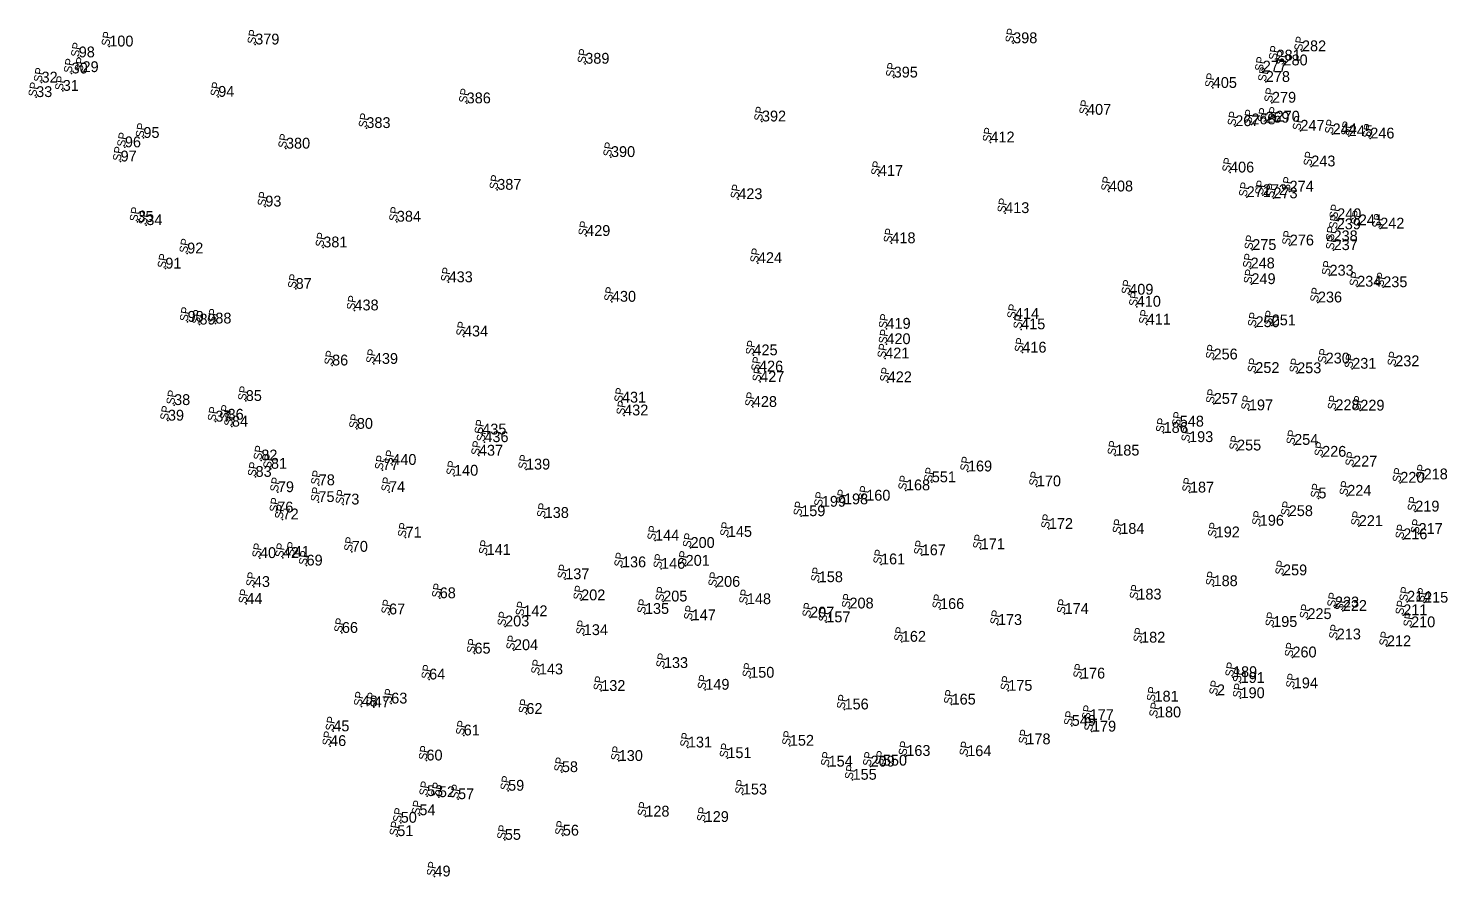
# Model space of a CAD drawing. Header units: inches. Extents: x 581926 to 582235, y 1538770 to 1539096.
# Drawn here: x 581972.5 to 582234.8, y 1538770 to 1538926.6 of the extents above; entities that cross this region are included whole.
import ezdxf

# ---------------------------------------------------------------- set-up
doc = ezdxf.new("R2010")
doc.units = ezdxf.units.IN
doc.header["$MEASUREMENT"] = 0
for name, color, linetype in [('XS_Code', 7, 'Continuous'), ('XS_Name', 7, 'Continuous'), ('XS_Point', 7, 'Continuous')]:
    doc.layers.add(name, color=color, linetype=linetype)
doc.styles.get("Standard").update_dxf_attribs({"font": 'THSarabun.ttf'})

msp = doc.modelspace()

# ---------------------------------------------------------------- linework, layer by layer
at = {"layer": 'XS_Point'}
for p in [(582014.3944, 1538923.632, -0.81), (582154.4773, 1538923.865, -0.83), (581981.7749, 1538921.253, -0.32), (581987.42, 1538923.266, -0.76), (582207.8602, 1538922.376, -6.2), (581980.4518, 1538918.283, -0.03), (581982.475, 1538918.532, -0.09), (582075.395, 1538920.082, -0.77), (582200.6083, 1538918.633, -2.24), (582203.159, 1538920.674, -2.2), (582204.4432, 1538919.771, -4.24), (581974.8975, 1538916.602, 0.04), (582132.3986, 1538917.533, -0.89), (582191.3733, 1538915.612, -1.01), (582201.1767, 1538916.715, -4.74), (581973.9059, 1538913.922, 0.05), (581978.8237, 1538915.071, 0.1), (582007.5552, 1538913.97, -0.74), (582202.3145, 1538912.88, -4.74), (582053.4777, 1538912.765, -0.9), (582168.1328, 1538910.647, -1.03), (582034.9392, 1538908.201, -0.98), (582108.045, 1538909.421, -0.86), (582195.5363, 1538908.549, -0.62), (582198.518, 1538908.883, -1.52), (582201.0933, 1538909.192, -3.52), (582202.99, 1538909.382, -0.32), (582207.564, 1538907.709, -0.64), (581993.7294, 1538906.378, -0.83), (582150.2776, 1538905.547, -1.02), (582213.5264, 1538907.046, -1.14), (582216.5086, 1538906.714, -5.34), (582220.4839, 1538906.273, -8.34), (581990.3019, 1538904.646, -0.79), (582020.079, 1538904.405, -0.91), (582080.1462, 1538902.849, -0.84), (581989.5095, 1538902.031, -0.33), (582194.5597, 1538899.991, -1.23), (582209.5772, 1538901.121, 0.06), (582129.6647, 1538899.371, -0.88), (582059.1239, 1538896.799, -1.01), (582103.6775, 1538895.069, -0.96), (582172.1741, 1538896.494, -1.13), (582197.6431, 1538895.444, -1.07), (582200.6212, 1538895.81, -1.07), (582202.5809, 1538895.23, -1.66), (582205.5687, 1538896.464, -0.46), (582016.2562, 1538893.708, -0.84), (582152.9986, 1538892.496, -1.22), (581992.6219, 1538890.863, 0.01), (581994.2682, 1538890.273, -0.08), (582040.5675, 1538890.91, -1.04), (582214.2889, 1538889.498, -1.2), (582214.361, 1538891.366, -0.76), (582218.3586, 1538890.239, -5.16), (582222.3136, 1538889.64, -7.16), (582075.5554, 1538888.273, -1.01), (582131.9713, 1538886.933, -1.24), (582213.6901, 1538887.291, -1.31), (582001.8147, 1538885.042, -0.89), (582026.9726, 1538886.161, -0.92), (582198.6605, 1538885.68, -1.29), (582205.61, 1538886.514, -0.89), (582213.7122, 1538885.66, -0.59), (581997.783, 1538882.251, -0.19), (582107.3043, 1538883.263, -1.14), (582198.3701, 1538882.276, -1.24), (582050.1417, 1538879.726, -1.02), (582198.5158, 1538879.379, -0.49), (582212.9492, 1538880.94, -0.2), (582218.0629, 1538878.91, -4.1), (582222.8808, 1538878.805, -6.6), (582021.8696, 1538878.507, -0.92), (582080.3138, 1538876.123, -1.15), (582175.9356, 1538877.43, -1.32), (582032.7374, 1538874.524, -0.97), (582177.3198, 1538875.209, -0.7), (582210.8017, 1538875.994, -0.13), (582001.8891, 1538872.417, -0.15), (582004.0885, 1538871.919, -0.89), (582007.0275, 1538872.107, -0.93), (582131.0608, 1538871.136, -1.29), (582154.7984, 1538872.946, -1.31), (582155.9519, 1538871.027, -0.72), (582179.1639, 1538871.91, -0.5), (582199.2852, 1538871.433, -0.37), (582202.267, 1538871.76, -0.37), (582052.972, 1538869.714, -1.07), (582131.0544, 1538868.295, -1.17), (582106.4805, 1538866.231, -1.26), (582130.8266, 1538865.648, -0.7), (582156.1761, 1538866.724, -0.29), (582028.6023, 1538864.357, -1.07), (582036.3225, 1538864.644, -1.1), (582107.5038, 1538863.23, -1.21), (582191.5146, 1538865.466, -0.38), (582212.24, 1538864.718, -0.34), (582217.1455, 1538863.755, -4.24), (582225.0979, 1538864.202, -5.24), (582107.7222, 1538861.305, -0.73), (582131.2904, 1538861.248, -0.49), (582199.2362, 1538862.965, -0.28), (582206.971, 1538862.927, -0.27), (582012.6471, 1538857.796, -1.04), (581999.4026, 1538857.043, 0.03), (582082.1775, 1538857.493, -1.26), (582106.363, 1538856.694, -0.4), (582191.556, 1538857.263, -0.4), (582198.0507, 1538856.071, -0.36), (582214.0397, 1538856.094, -0.26), (582218.6437, 1538856.018, -5.12), (581998.2575, 1538854.172), (582007.0392, 1538853.989, -0.04), (582009.287, 1538854.341, -0.12), (582010.0854, 1538853.063, -0.24), (582033.1728, 1538852.658, -1.09), (582082.5767, 1538855.13, -0.65), (582185.2691, 1538853.067, -0.79), (582056.3568, 1538851.61, -1.1), (582056.7481, 1538850.199, -1.18), (582182.29, 1538851.903, -0.2), (582186.9908, 1538850.204, -0.24), (582055.7424, 1538847.698, -0.81), (582173.3506, 1538847.72, -0.22), (582195.8601, 1538848.655, -0.25), (582206.4136, 1538849.692, -0.18), (582211.5856, 1538847.495, -0.05), (582015.5202, 1538846.814, -1.03), (582017.2958, 1538845.276, -1.07), (582037.9413, 1538845.023, -1.06), (582039.7245, 1538845.99, -1.19), (582064.4443, 1538845.137, -0.47), (582146.1219, 1538844.786, -0.24), (582217.3068, 1538845.69, -2.35), (582014.4556, 1538843.785, -0.34), (582026.1359, 1538842.238, -1.06), (582051.1471, 1538844, -0.75), (582139.4367, 1538842.778, -0.6), (582158.8591, 1538842.032, -0.18), (582226.0326, 1538842.704, -7.09), (582230.3494, 1538843.32, -8.09), (582018.5777, 1538840.958, -0.96), (582039.1276, 1538840.986, -0.76), (582134.6666, 1538841.294, -0.22), (582187.1515, 1538840.893, -0.05), (582210.8874, 1538839.806, -0.09), (582216.2252, 1538840.296, -3.4), (582018.4621, 1538837.204, -0.23), (582026.0789, 1538839.14, -0.57), (582030.6627, 1538838.677, -0.54), (582119.1196, 1538838.27, -0.42), (582123.2118, 1538838.712, -0.45), (582127.3255, 1538839.392, -0.23), (582228.8004, 1538837.38, -7.49), (582019.4564, 1538835.933, -0.24), (582067.8996, 1538836.203, -0.39), (582115.3055, 1538836.523, -0.36), (582161.0784, 1538834.164, -0.06), (582200.0606, 1538834.762, -0.19), (582205.4139, 1538836.533, -0.16), (582218.355, 1538834.698, -3.64), (582042.1731, 1538832.572, -0.45), (582088.2958, 1538832.009, -0.13), (582101.7458, 1538832.705, -0.32), (582174.2821, 1538833.26, 0.01), (582191.9083, 1538832.611), (582226.5692, 1538832.267, -6.7), (582229.4078, 1538833.237, -7.7), (582021.5165, 1538829.035, -0.18), (582032.2441, 1538829.95, -0.33), (582057.1618, 1538829.38, -0.37), (582094.8525, 1538830.658, -0.35), (582137.5782, 1538829.303, -0.05), (582148.4866, 1538830.411, -0.05), (582015.2737, 1538828.787, -0.01), (582019.5127, 1538828.815, -0.14), (582023.879, 1538827.406, -0.2), (582082.1808, 1538827.079, -0.24), (582089.4112, 1538826.814, -0.3), (582093.9498, 1538827.364, -0.28), (582130.0567, 1538827.624, -0.07), (582071.6919, 1538824.889, -0.33), (582118.5486, 1538824.335, -0.16), (582204.3556, 1538825.6, -0.12), (582014.1403, 1538823.453, -0.02), (582048.4915, 1538821.372, -0.4), (582099.5653, 1538823.474, -0.31), (582177.4371, 1538821.13, 0.01), (582191.5202, 1538823.6), (582012.748, 1538820.31, -0.05), (582074.6321, 1538820.983, -0.32), (582086.4225, 1538818.475, -0.32), (582089.7985, 1538820.767, -0.29), (582105.262, 1538820.276, -0.28), (582124.2233, 1538819.478, 0.07), (582140.9697, 1538819.376, 0.08), (582163.9861, 1538818.475, -0.02), (582213.9569, 1538819.671, -2.03), (582215.4012, 1538819.025, -2.14), (582227.2862, 1538820.734, -5.39), (582230.427, 1538820.55, -5.77), (582039.1307, 1538818.379, -0.29), (582060.5852, 1538816.167, -0.31), (582063.9478, 1538818.045, -0.34), (582095.0635, 1538817.295, -0.25), (582116.9479, 1538817.81, -0.24), (582119.9473, 1538816.925, -0.11), (582151.6621, 1538816.429, 0.01), (582202.5338, 1538816.067, -0.15), (582208.8621, 1538817.523, -0.09), (582226.5726, 1538818.232, -5.12), (582228.0274, 1538816.003, -5.09), (582030.4148, 1538814.969, -0.2), (582075.1237, 1538814.559, -0.32), (582133.9026, 1538813.328, 0.05), (582178.1274, 1538813.171, -0.07), (582214.2862, 1538813.765, -1.29), (582054.9177, 1538811.142, -0.29), (582062.221, 1538811.781, -0.32), (582223.5712, 1538812.488, -3.31), (582089.9314, 1538808.484, -0.27), (582206.0943, 1538810.44, -0.04), (582046.5377, 1538806.363, -0.23), (582066.8188, 1538807.3, -0.34), (582105.873, 1538806.687, -0.22), (582167.0198, 1538806.541, -0.13), (582195.1095, 1538806.803, -0.2), (582196.5181, 1538805.719, -0.25), (582078.3422, 1538804.247, -0.28), (582097.5813, 1538804.469, -0.2), (582153.5709, 1538804.283, -0.13), (582192.1451, 1538803.445, -0.55), (582196.5011, 1538802.918, -0.1), (582206.3447, 1538804.729, -0.2), (582034.0495, 1538801.383, -0.13), (582036.2962, 1538801.231, -0.17), (582039.5323, 1538801.924, -0.21), (582123.3133, 1538800.833, -0.26), (582143.1027, 1538801.73, -0.13), (582180.6042, 1538802.267, -0.21), (582064.5108, 1538800.007, -0.33), (582165.3072, 1538797.804, -0.55), (582168.6203, 1538798.881, -0.24), (582181.0544, 1538799.366, -0.23), (582028.8245, 1538796.79, -0.04), (582052.9231, 1538796.029, -0.36), (582169.0462, 1538796.742, -0.13), (582028.236, 1538794.074, -0.1), (582094.3609, 1538793.806, -0.2), (582113.203, 1538794.133, -0.23), (582134.7355, 1538792.247, -0.24), (582145.9864, 1538792.205, -0.21), (582156.9232, 1538794.396, -0.23), (582046.0392, 1538791.407, -0.19), (582081.5762, 1538791.314, -0.27), (582101.6591, 1538791.841, -0.18), (582120.3638, 1538790.278, -0.11), (582128.1364, 1538790.277, -0.24), (582130.401, 1538790.458, -0.3), (582071.0704, 1538789.255, -0.22), (582124.7968, 1538787.849, -0.04), (582046.1482, 1538784.829, -0.16), (582048.3372, 1538784.635, -0.16), (582061.1343, 1538785.821, -0.11), (582104.5194, 1538785.126, 0.03), (582051.8843, 1538784.259, -0.18), (582041.2854, 1538779.908, -0.02), (582044.7362, 1538781.296, -0.05), (582086.4962, 1538781.038, -0.01), (582097.4662, 1538780.048), (582040.6478, 1538777.44, -0.1), (582060.5294, 1538776.752, -0.08), (582071.2483, 1538777.528, -0.04), (582047.521, 1538769.991, 0.09)]:
    msp.add_point(p, dxfattribs=at)

# ---------------------------------------------------------------- texts
at = {"layer": 'XS_Code'}
for p in [(581987.42, 1538923.266, -0.76), (582014.3944, 1538923.632, -0.81), (582154.4773, 1538923.865, -0.83), (581981.7749, 1538921.253, -0.32), (582203.159, 1538920.674, -2.2), (582207.8602, 1538922.376, -6.2), (581980.4518, 1538918.283, -0.03), (581982.475, 1538918.532, -0.09), (582075.395, 1538920.082, -0.77), (582200.6083, 1538918.633, -2.24), (582204.4432, 1538919.771, -4.24), (581974.8975, 1538916.602, 0.04), (582132.3986, 1538917.533, -0.89), (582191.3733, 1538915.612, -1.01), (582201.1767, 1538916.715, -4.74), (581973.9059, 1538913.922, 0.05), (581978.8237, 1538915.071, 0.1), (582007.5552, 1538913.97, -0.74), (582053.4777, 1538912.765, -0.9), (582202.3145, 1538912.88, -4.74), (582168.1328, 1538910.647, -1.03), (582034.9392, 1538908.201, -0.98), (582108.045, 1538909.421, -0.86), (582195.5363, 1538908.549, -0.62), (582198.518, 1538908.883, -1.52), (582201.0933, 1538909.192, -3.52), (582202.99, 1538909.382, -0.32), (582207.564, 1538907.709, -0.64), (581993.7294, 1538906.378, -0.83), (582150.2776, 1538905.547, -1.02), (582213.5264, 1538907.046, -1.14), (582216.5086, 1538906.714, -5.34), (582220.4839, 1538906.273, -8.34), (581990.3019, 1538904.646, -0.79), (582020.079, 1538904.405, -0.91), (582080.1462, 1538902.849, -0.84), (581989.5095, 1538902.031, -0.33), (582194.5597, 1538899.991, -1.23), (582209.5772, 1538901.121, 0.06), (582129.6647, 1538899.371, -0.88), (582059.1239, 1538896.799, -1.01), (582103.6775, 1538895.069, -0.96), (582172.1741, 1538896.494, -1.13), (582197.6431, 1538895.444, -1.07), (582200.6212, 1538895.81, -1.07), (582202.5809, 1538895.23, -1.66), (582205.5687, 1538896.464, -0.46), (582016.2562, 1538893.708, -0.84), (582152.9986, 1538892.496, -1.22), (581992.6219, 1538890.863, 0.01), (581994.2682, 1538890.273, -0.08), (582040.5675, 1538890.91, -1.04), (582214.2889, 1538889.498, -1.2), (582214.361, 1538891.366, -0.76), (582218.3586, 1538890.239, -5.16), (582222.3136, 1538889.64, -7.16), (582075.5554, 1538888.273, -1.01), (582131.9713, 1538886.933, -1.24), (582205.61, 1538886.514, -0.89), (582213.6901, 1538887.291, -1.31), (582001.8147, 1538885.042, -0.89), (582026.9726, 1538886.161, -0.92), (582198.6605, 1538885.68, -1.29), (582213.7122, 1538885.66, -0.59), (581997.783, 1538882.251, -0.19), (582107.3043, 1538883.263, -1.14), (582198.3701, 1538882.276, -1.24), (582050.1417, 1538879.726, -1.02), (582198.5158, 1538879.379, -0.49), (582212.9492, 1538880.94, -0.2), (582218.0629, 1538878.91, -4.1), (582222.8808, 1538878.805, -6.6), (582021.8696, 1538878.507, -0.92), (582080.3138, 1538876.123, -1.15), (582175.9356, 1538877.43, -1.32), (582032.7374, 1538874.524, -0.97), (582177.3198, 1538875.209, -0.7), (582210.8017, 1538875.994, -0.13), (582001.8891, 1538872.417, -0.15), (582004.0885, 1538871.919, -0.89), (582007.0275, 1538872.107, -0.93), (582131.0608, 1538871.136, -1.29), (582154.7984, 1538872.946, -1.31), (582155.9519, 1538871.027, -0.72), (582179.1639, 1538871.91, -0.5), (582199.2852, 1538871.433, -0.37), (582202.267, 1538871.76, -0.37), (582052.972, 1538869.714, -1.07), (582131.0544, 1538868.295, -1.17), (582106.4805, 1538866.231, -1.26), (582130.8266, 1538865.648, -0.7), (582156.1761, 1538866.724, -0.29), (582028.6023, 1538864.357, -1.07), (582036.3225, 1538864.644, -1.1), (582107.5038, 1538863.23, -1.21), (582191.5146, 1538865.466, -0.38), (582199.2362, 1538862.965, -0.28), (582206.971, 1538862.927, -0.27), (582212.24, 1538864.718, -0.34), (582217.1455, 1538863.755, -4.24), (582225.0979, 1538864.202, -5.24), (582107.7222, 1538861.305, -0.73), (582131.2904, 1538861.248, -0.49), (582012.6471, 1538857.796, -1.04), (581999.4026, 1538857.043, 0.03), (582082.1775, 1538857.493, -1.26), (582082.5767, 1538855.13, -0.65), (582106.363, 1538856.694, -0.4), (582191.556, 1538857.263, -0.4), (582198.0507, 1538856.071, -0.36), (582214.0397, 1538856.094, -0.26), (582218.6437, 1538856.018, -5.12), (581998.2575, 1538854.172), (582007.0392, 1538853.989, -0.04), (582009.287, 1538854.341, -0.12), (582010.0854, 1538853.063, -0.24), (582033.1728, 1538852.658, -1.09), (582185.2691, 1538853.067, -0.79), (582056.3568, 1538851.61, -1.1), (582056.7481, 1538850.199, -1.18), (582182.29, 1538851.903, -0.2), (582186.9908, 1538850.204, -0.24), (582055.7424, 1538847.698, -0.81), (582173.3506, 1538847.72, -0.22), (582195.8601, 1538848.655, -0.25), (582206.4136, 1538849.692, -0.18), (582211.5856, 1538847.495, -0.05), (582015.5202, 1538846.814, -1.03), (582017.2958, 1538845.276, -1.07), (582037.9413, 1538845.023, -1.06), (582039.7245, 1538845.99, -1.19), (582064.4443, 1538845.137, -0.47), (582146.1219, 1538844.786, -0.24), (582217.3068, 1538845.69, -2.35), (582014.4556, 1538843.785, -0.34), (582026.1359, 1538842.238, -1.06), (582051.1471, 1538844, -0.75), (582139.4367, 1538842.778, -0.6), (582158.8591, 1538842.032, -0.18), (582226.0326, 1538842.704, -7.09), (582230.3494, 1538843.32, -8.09), (582018.5777, 1538840.958, -0.96), (582039.1276, 1538840.986, -0.76), (582127.3255, 1538839.392, -0.23), (582134.6666, 1538841.294, -0.22), (582187.1515, 1538840.893, -0.05), (582210.8874, 1538839.806, -0.09), (582216.2252, 1538840.296, -3.4), (582018.4621, 1538837.204, -0.23), (582026.0789, 1538839.14, -0.57), (582030.6627, 1538838.677, -0.54), (582119.1196, 1538838.27, -0.42), (582123.2118, 1538838.712, -0.45), (582228.8004, 1538837.38, -7.49), (582019.4564, 1538835.933, -0.24), (582067.8996, 1538836.203, -0.39), (582115.3055, 1538836.523, -0.36), (582161.0784, 1538834.164, -0.06), (582200.0606, 1538834.762, -0.19), (582205.4139, 1538836.533, -0.16), (582218.355, 1538834.698, -3.64), (582042.1731, 1538832.572, -0.45), (582088.2958, 1538832.009, -0.13), (582101.7458, 1538832.705, -0.32), (582174.2821, 1538833.26, 0.01), (582191.9083, 1538832.611), (582226.5692, 1538832.267, -6.7), (582229.4078, 1538833.237, -7.7), (582019.5127, 1538828.815, -0.14), (582021.5165, 1538829.035, -0.18), (582032.2441, 1538829.95, -0.33), (582057.1618, 1538829.38, -0.37), (582094.8525, 1538830.658, -0.35), (582137.5782, 1538829.303, -0.05), (582148.4866, 1538830.411, -0.05), (582015.2737, 1538828.787, -0.01), (582023.879, 1538827.406, -0.2), (582082.1808, 1538827.079, -0.24), (582089.4112, 1538826.814, -0.3), (582093.9498, 1538827.364, -0.28), (582130.0567, 1538827.624, -0.07), (582071.6919, 1538824.889, -0.33), (582118.5486, 1538824.335, -0.16), (582191.5202, 1538823.6), (582204.3556, 1538825.6, -0.12), (582014.1403, 1538823.453, -0.02), (582048.4915, 1538821.372, -0.4), (582074.6321, 1538820.983, -0.32), (582099.5653, 1538823.474, -0.31), (582177.4371, 1538821.13, 0.01), (582012.748, 1538820.31, -0.05), (582039.1307, 1538818.379, -0.29), (582086.4225, 1538818.475, -0.32), (582089.7985, 1538820.767, -0.29), (582105.262, 1538820.276, -0.28), (582124.2233, 1538819.478, 0.07), (582140.9697, 1538819.376, 0.08), (582163.9861, 1538818.475, -0.02), (582213.9569, 1538819.671, -2.03), (582215.4012, 1538819.025, -2.14), (582227.2862, 1538820.734, -5.39), (582230.427, 1538820.55, -5.77), (582060.5852, 1538816.167, -0.31), (582063.9478, 1538818.045, -0.34), (582095.0635, 1538817.295, -0.25), (582116.9479, 1538817.81, -0.24), (582119.9473, 1538816.925, -0.11), (582151.6621, 1538816.429, 0.01), (582202.5338, 1538816.067, -0.15), (582208.8621, 1538817.523, -0.09), (582226.5726, 1538818.232, -5.12), (582228.0274, 1538816.003, -5.09), (582030.4148, 1538814.969, -0.2), (582075.1237, 1538814.559, -0.32), (582133.9026, 1538813.328, 0.05), (582178.1274, 1538813.171, -0.07), (582214.2862, 1538813.765, -1.29), (582054.9177, 1538811.142, -0.29), (582062.221, 1538811.781, -0.32), (582206.0943, 1538810.44, -0.04), (582223.5712, 1538812.488, -3.31), (582089.9314, 1538808.484, -0.27), (582046.5377, 1538806.363, -0.23), (582066.8188, 1538807.3, -0.34), (582105.873, 1538806.687, -0.22), (582167.0198, 1538806.541, -0.13), (582195.1095, 1538806.803, -0.2), (582196.5181, 1538805.719, -0.25), (582078.3422, 1538804.247, -0.28), (582097.5813, 1538804.469, -0.2), (582153.5709, 1538804.283, -0.13), (582192.1451, 1538803.445, -0.55), (582196.5011, 1538802.918, -0.1), (582206.3447, 1538804.729, -0.2), (582034.0495, 1538801.383, -0.13), (582036.2962, 1538801.231, -0.17), (582039.5323, 1538801.924, -0.21), (582064.5108, 1538800.007, -0.33), (582123.3133, 1538800.833, -0.26), (582143.1027, 1538801.73, -0.13), (582180.6042, 1538802.267, -0.21), (582165.3072, 1538797.804, -0.55), (582168.6203, 1538798.881, -0.24), (582181.0544, 1538799.366, -0.23), (582028.8245, 1538796.79, -0.04), (582052.9231, 1538796.029, -0.36), (582169.0462, 1538796.742, -0.13), (582028.236, 1538794.074, -0.1), (582094.3609, 1538793.806, -0.2), (582113.203, 1538794.133, -0.23), (582134.7355, 1538792.247, -0.24), (582145.9864, 1538792.205, -0.21), (582156.9232, 1538794.396, -0.23), (582046.0392, 1538791.407, -0.19), (582081.5762, 1538791.314, -0.27), (582101.6591, 1538791.841, -0.18), (582120.3638, 1538790.278, -0.11), (582128.1364, 1538790.277, -0.24), (582130.401, 1538790.458, -0.3), (582071.0704, 1538789.255, -0.22), (582124.7968, 1538787.849, -0.04), (582046.1482, 1538784.829, -0.16), (582048.3372, 1538784.635, -0.16), (582051.8843, 1538784.259, -0.18), (582061.1343, 1538785.821, -0.11), (582104.5194, 1538785.126, 0.03), (582041.2854, 1538779.908, -0.02), (582044.7362, 1538781.296, -0.05), (582086.4962, 1538781.038, -0.01), (582097.4662, 1538780.048), (582040.6478, 1538777.44, -0.1), (582060.5294, 1538776.752, -0.08), (582071.2483, 1538777.528, -0.04), (582047.521, 1538769.991, 0.09)]:
    msp.add_text('SP', height=1.5, rotation=81, dxfattribs=at).set_placement(p)
at = {"layer": 'XS_Name'}
for s, p in [('100', (581987.42, 1538923.266, -0.76)), ('379', (582014.3944, 1538923.632, -0.81)), ('398', (582154.4773, 1538923.865, -0.83)), ('282', (582207.8602, 1538922.376, -6.2)), ('98', (581981.7749, 1538921.253, -0.32)), ('389', (582075.395, 1538920.082, -0.77)), ('281', (582203.159, 1538920.674, -2.2)), ('280', (582204.4432, 1538919.771, -4.24)), ('32', (581974.8975, 1538916.602, 0.04)), ('30', (581980.4518, 1538918.283, -0.03)), ('29', (581982.475, 1538918.532, -0.09)), ('395', (582132.3986, 1538917.533, -0.89)), ('277', (582200.6083, 1538918.633, -2.24)), ('278', (582201.1767, 1538916.715, -4.74)), ('33', (581973.9059, 1538913.922, 0.05)), ('31', (581978.8237, 1538915.071, 0.1)), ('94', (582007.5552, 1538913.97, -0.74)), ('405', (582191.3733, 1538915.612, -1.01)), ('386', (582053.4777, 1538912.765, -0.9)), ('279', (582202.3145, 1538912.88, -4.74)), ('383', (582034.9392, 1538908.201, -0.98)), ('392', (582108.045, 1538909.421, -0.86)), ('407', (582168.1328, 1538910.647, -1.03)), ('267', (582195.5363, 1538908.549, -0.62)), ('268', (582198.518, 1538908.883, -1.52)), ('269', (582201.0933, 1538909.192, -3.52)), ('270', (582202.99, 1538909.382, -0.32)), ('95', (581993.7294, 1538906.378, -0.83)), ('247', (582207.564, 1538907.709, -0.64)), ('244', (582213.5264, 1538907.046, -1.14)), ('245', (582216.5086, 1538906.714, -5.34)), ('246', (582220.4839, 1538906.273, -8.34)), ('96', (581990.3019, 1538904.646, -0.79)), ('380', (582020.079, 1538904.405, -0.91)), ('412', (582150.2776, 1538905.547, -1.02)), ('97', (581989.5095, 1538902.031, -0.33)), ('390', (582080.1462, 1538902.849, -0.84)), ('243', (582209.5772, 1538901.121, 0.06)), ('417', (582129.6647, 1538899.371, -0.88)), ('406', (582194.5597, 1538899.991, -1.23)), ('387', (582059.1239, 1538896.799, -1.01)), ('408', (582172.1741, 1538896.494, -1.13)), ('271', (582197.6431, 1538895.444, -1.07)), ('272', (582200.6212, 1538895.81, -1.07)), ('273', (582202.5809, 1538895.23, -1.66)), ('274', (582205.5687, 1538896.464, -0.46)), ('93', (582016.2562, 1538893.708, -0.84)), ('423', (582103.6775, 1538895.069, -0.96)), ('413', (582152.9986, 1538892.496, -1.22)), ('35', (581992.6219, 1538890.863, 0.01)), ('34', (581994.2682, 1538890.273, -0.08)), ('384', (582040.5675, 1538890.91, -1.04)), ('240', (582214.361, 1538891.366, -0.76)), ('241', (582218.3586, 1538890.239, -5.16)), ('429', (582075.5554, 1538888.273, -1.01)), ('238', (582213.6901, 1538887.291, -1.31)), ('239', (582214.2889, 1538889.498, -1.2)), ('242', (582222.3136, 1538889.64, -7.16)), ('92', (582001.8147, 1538885.042, -0.89)), ('381', (582026.9726, 1538886.161, -0.92)), ('418', (582131.9713, 1538886.933, -1.24)), ('275', (582198.6605, 1538885.68, -1.29)), ('276', (582205.61, 1538886.514, -0.89)), ('237', (582213.7122, 1538885.66, -0.59)), ('91', (581997.783, 1538882.251, -0.19)), ('424', (582107.3043, 1538883.263, -1.14)), ('248', (582198.3701, 1538882.276, -1.24)), ('433', (582050.1417, 1538879.726, -1.02)), ('249', (582198.5158, 1538879.379, -0.49)), ('233', (582212.9492, 1538880.94, -0.2)), ('87', (582021.8696, 1538878.507, -0.92)), ('409', (582175.9356, 1538877.43, -1.32)), ('234', (582218.0629, 1538878.91, -4.1)), ('235', (582222.8808, 1538878.805, -6.6)), ('438', (582032.7374, 1538874.524, -0.97)), ('430', (582080.3138, 1538876.123, -1.15)), ('410', (582177.3198, 1538875.209, -0.7)), ('236', (582210.8017, 1538875.994, -0.13)), ('90', (582001.8891, 1538872.417, -0.15)), ('89', (582004.0885, 1538871.919, -0.89)), ('88', (582007.0275, 1538872.107, -0.93)), ('414', (582154.7984, 1538872.946, -1.31)), ('411', (582179.1639, 1538871.91, -0.5)), ('251', (582202.267, 1538871.76, -0.37)), ('434', (582052.972, 1538869.714, -1.07)), ('419', (582131.0608, 1538871.136, -1.29)), ('415', (582155.9519, 1538871.027, -0.72)), ('250', (582199.2852, 1538871.433, -0.37)), ('425', (582106.4805, 1538866.231, -1.26)), ('420', (582131.0544, 1538868.295, -1.17)), ('416', (582156.1761, 1538866.724, -0.29)), ('86', (582028.6023, 1538864.357, -1.07)), ('439', (582036.3225, 1538864.644, -1.1)), ('421', (582130.8266, 1538865.648, -0.7)), ('256', (582191.5146, 1538865.466, -0.38)), ('230', (582212.24, 1538864.718, -0.34)), ('231', (582217.1455, 1538863.755, -4.24)), ('232', (582225.0979, 1538864.202, -5.24)), ('426', (582107.5038, 1538863.23, -1.21)), ('427', (582107.7222, 1538861.305, -0.73)), ('422', (582131.2904, 1538861.248, -0.49)), ('252', (582199.2362, 1538862.965, -0.28)), ('253', (582206.971, 1538862.927, -0.27)), ('38', (581999.4026, 1538857.043, 0.03)), ('85', (582012.6471, 1538857.796, -1.04)), ('431', (582082.1775, 1538857.493, -1.26)), ('428', (582106.363, 1538856.694, -0.4)), ('257', (582191.556, 1538857.263, -0.4)), ('197', (582198.0507, 1538856.071, -0.36)), ('228', (582214.0397, 1538856.094, -0.26)), ('229', (582218.6437, 1538856.018, -5.12)), ('39', (581998.2575, 1538854.172)), ('37', (582007.0392, 1538853.989, -0.04)), ('36', (582009.287, 1538854.341, -0.12)), ('432', (582082.5767, 1538855.13, -0.65)), ('84', (582010.0854, 1538853.063, -0.24)), ('80', (582033.1728, 1538852.658, -1.09)), ('435', (582056.3568, 1538851.61, -1.1)), ('186', (582182.29, 1538851.903, -0.2)), ('548', (582185.2691, 1538853.067, -0.79)), ('436', (582056.7481, 1538850.199, -1.18)), ('193', (582186.9908, 1538850.204, -0.24)), ('255', (582195.8601, 1538848.655, -0.25)), ('254', (582206.4136, 1538849.692, -0.18)), ('82', (582015.5202, 1538846.814, -1.03)), ('81', (582017.2958, 1538845.276, -1.07)), ('440', (582039.7245, 1538845.99, -1.19)), ('437', (582055.7424, 1538847.698, -0.81)), ('185', (582173.3506, 1538847.72, -0.22)), ('226', (582211.5856, 1538847.495, -0.05)), ('227', (582217.3068, 1538845.69, -2.35)), ('83', (582014.4556, 1538843.785, -0.34)), ('77', (582037.9413, 1538845.023, -1.06)), ('140', (582051.1471, 1538844, -0.75)), ('139', (582064.4443, 1538845.137, -0.47)), ('551', (582139.4367, 1538842.778, -0.6)), ('169', (582146.1219, 1538844.786, -0.24)), ('220', (582226.0326, 1538842.704, -7.09)), ('218', (582230.3494, 1538843.32, -8.09)), ('79', (582018.5777, 1538840.958, -0.96)), ('78', (582026.1359, 1538842.238, -1.06)), ('74', (582039.1276, 1538840.986, -0.76)), ('168', (582134.6666, 1538841.294, -0.22)), ('170', (582158.8591, 1538842.032, -0.18)), ('187', (582187.1515, 1538840.893, -0.05)), ('224', (582216.2252, 1538840.296, -3.4)), ('75', (582026.0789, 1538839.14, -0.57)), ('73', (582030.6627, 1538838.677, -0.54)), ('199', (582119.1196, 1538838.27, -0.42)), ('198', (582123.2118, 1538838.712, -0.45)), ('160', (582127.3255, 1538839.392, -0.23)), ('5', (582210.8874, 1538839.806, -0.09)), ('219', (582228.8004, 1538837.38, -7.49)), ('76', (582018.4621, 1538837.204, -0.23)), ('72', (582019.4564, 1538835.933, -0.24)), ('138', (582067.8996, 1538836.203, -0.39)), ('159', (582115.3055, 1538836.523, -0.36)), ('196', (582200.0606, 1538834.762, -0.19)), ('258', (582205.4139, 1538836.533, -0.16)), ('71', (582042.1731, 1538832.572, -0.45)), ('145', (582101.7458, 1538832.705, -0.32)), ('172', (582161.0784, 1538834.164, -0.06)), ('184', (582174.2821, 1538833.26, 0.01)), ('192', (582191.9083, 1538832.611)), ('221', (582218.355, 1538834.698, -3.64)), ('216', (582226.5692, 1538832.267, -6.7)), ('217', (582229.4078, 1538833.237, -7.7)), ('70', (582032.2441, 1538829.95, -0.33)), ('144', (582088.2958, 1538832.009, -0.13)), ('200', (582094.8525, 1538830.658, -0.35)), ('171', (582148.4866, 1538830.411, -0.05)), ('40', (582015.2737, 1538828.787, -0.01)), ('42', (582019.5127, 1538828.815, -0.14)), ('41', (582021.5165, 1538829.035, -0.18)), ('69', (582023.879, 1538827.406, -0.2)), ('141', (582057.1618, 1538829.38, -0.37)), ('136', (582082.1808, 1538827.079, -0.24)), ('201', (582093.9498, 1538827.364, -0.28)), ('161', (582130.0567, 1538827.624, -0.07)), ('167', (582137.5782, 1538829.303, -0.05)), ('137', (582071.6919, 1538824.889, -0.33)), ('146', (582089.4112, 1538826.814, -0.3)), ('158', (582118.5486, 1538824.335, -0.16)), ('259', (582204.3556, 1538825.6, -0.12)), ('43', (582014.1403, 1538823.453, -0.02)), ('206', (582099.5653, 1538823.474, -0.31)), ('188', (582191.5202, 1538823.6)), ('44', (582012.748, 1538820.31, -0.05)), ('68', (582048.4915, 1538821.372, -0.4)), ('202', (582074.6321, 1538820.983, -0.32)), ('205', (582089.7985, 1538820.767, -0.29)), ('148', (582105.262, 1538820.276, -0.28)), ('208', (582124.2233, 1538819.478, 0.07)), ('166', (582140.9697, 1538819.376, 0.08)), ('183', (582177.4371, 1538821.13, 0.01)), ('223', (582213.9569, 1538819.671, -2.03)), ('222', (582215.4012, 1538819.025, -2.14)), ('214', (582227.2862, 1538820.734, -5.39)), ('215', (582230.427, 1538820.55, -5.77)), ('67', (582039.1307, 1538818.379, -0.29)), ('142', (582063.9478, 1538818.045, -0.34)), ('135', (582086.4225, 1538818.475, -0.32)), ('147', (582095.0635, 1538817.295, -0.25)), ('207', (582116.9479, 1538817.81, -0.24)), ('157', (582119.9473, 1538816.925, -0.11)), ('173', (582151.6621, 1538816.429, 0.01)), ('174', (582163.9861, 1538818.475, -0.02)), ('225', (582208.8621, 1538817.523, -0.09)), ('211', (582226.5726, 1538818.232, -5.12)), ('66', (582030.4148, 1538814.969, -0.2)), ('203', (582060.5852, 1538816.167, -0.31)), ('134', (582075.1237, 1538814.559, -0.32)), ('195', (582202.5338, 1538816.067, -0.15)), ('213', (582214.2862, 1538813.765, -1.29)), ('210', (582228.0274, 1538816.003, -5.09)), ('65', (582054.9177, 1538811.142, -0.29)), ('204', (582062.221, 1538811.781, -0.32)), ('162', (582133.9026, 1538813.328, 0.05)), ('182', (582178.1274, 1538813.171, -0.07)), ('212', (582223.5712, 1538812.488, -3.31)), ('260', (582206.0943, 1538810.44, -0.04)), ('64', (582046.5377, 1538806.363, -0.23)), ('143', (582066.8188, 1538807.3, -0.34)), ('133', (582089.9314, 1538808.484, -0.27)), ('150', (582105.873, 1538806.687, -0.22)), ('176', (582167.0198, 1538806.541, -0.13)), ('189', (582195.1095, 1538806.803, -0.2)), ('132', (582078.3422, 1538804.247, -0.28)), ('149', (582097.5813, 1538804.469, -0.2)), ('175', (582153.5709, 1538804.283, -0.13)), ('2', (582192.1451, 1538803.445, -0.55)), ('191', (582196.5181, 1538805.719, -0.25)), ('194', (582206.3447, 1538804.729, -0.2)), ('48', (582034.0495, 1538801.383, -0.13)), ('47', (582036.2962, 1538801.231, -0.17)), ('63', (582039.5323, 1538801.924, -0.21)), ('156', (582123.3133, 1538800.833, -0.26)), ('165', (582143.1027, 1538801.73, -0.13)), ('181', (582180.6042, 1538802.267, -0.21)), ('190', (582196.5011, 1538802.918, -0.1)), ('62', (582064.5108, 1538800.007, -0.33)), ('177', (582168.6203, 1538798.881, -0.24)), ('180', (582181.0544, 1538799.366, -0.23)), ('45', (582028.8245, 1538796.79, -0.04)), ('61', (582052.9231, 1538796.029, -0.36)), ('549', (582165.3072, 1538797.804, -0.55)), ('179', (582169.0462, 1538796.742, -0.13)), ('46', (582028.236, 1538794.074, -0.1)), ('131', (582094.3609, 1538793.806, -0.2)), ('152', (582113.203, 1538794.133, -0.23)), ('178', (582156.9232, 1538794.396, -0.23)), ('60', (582046.0392, 1538791.407, -0.19)), ('130', (582081.5762, 1538791.314, -0.27)), ('151', (582101.6591, 1538791.841, -0.18)), ('154', (582120.3638, 1538790.278, -0.11)), ('209', (582128.1364, 1538790.277, -0.24)), ('550', (582130.401, 1538790.458, -0.3)), ('163', (582134.7355, 1538792.247, -0.24)), ('164', (582145.9864, 1538792.205, -0.21)), ('58', (582071.0704, 1538789.255, -0.22)), ('155', (582124.7968, 1538787.849, -0.04)), ('59', (582061.1343, 1538785.821, -0.11)), ('153', (582104.5194, 1538785.126, 0.03)), ('53', (582046.1482, 1538784.829, -0.16)), ('52', (582048.3372, 1538784.635, -0.16)), ('57', (582051.8843, 1538784.259, -0.18)), ('50', (582041.2854, 1538779.908, -0.02)), ('54', (582044.7362, 1538781.296, -0.05)), ('128', (582086.4962, 1538781.038, -0.01)), ('129', (582097.4662, 1538780.048)), ('51', (582040.6478, 1538777.44, -0.1)), ('56', (582071.2483, 1538777.528, -0.04)), ('55', (582060.5294, 1538776.752, -0.08)), ('49', (582047.521, 1538769.991, 0.09))]:
    msp.add_text(s, height=2, dxfattribs=at).set_placement(p)

doc.saveas('drawing.dxf')
